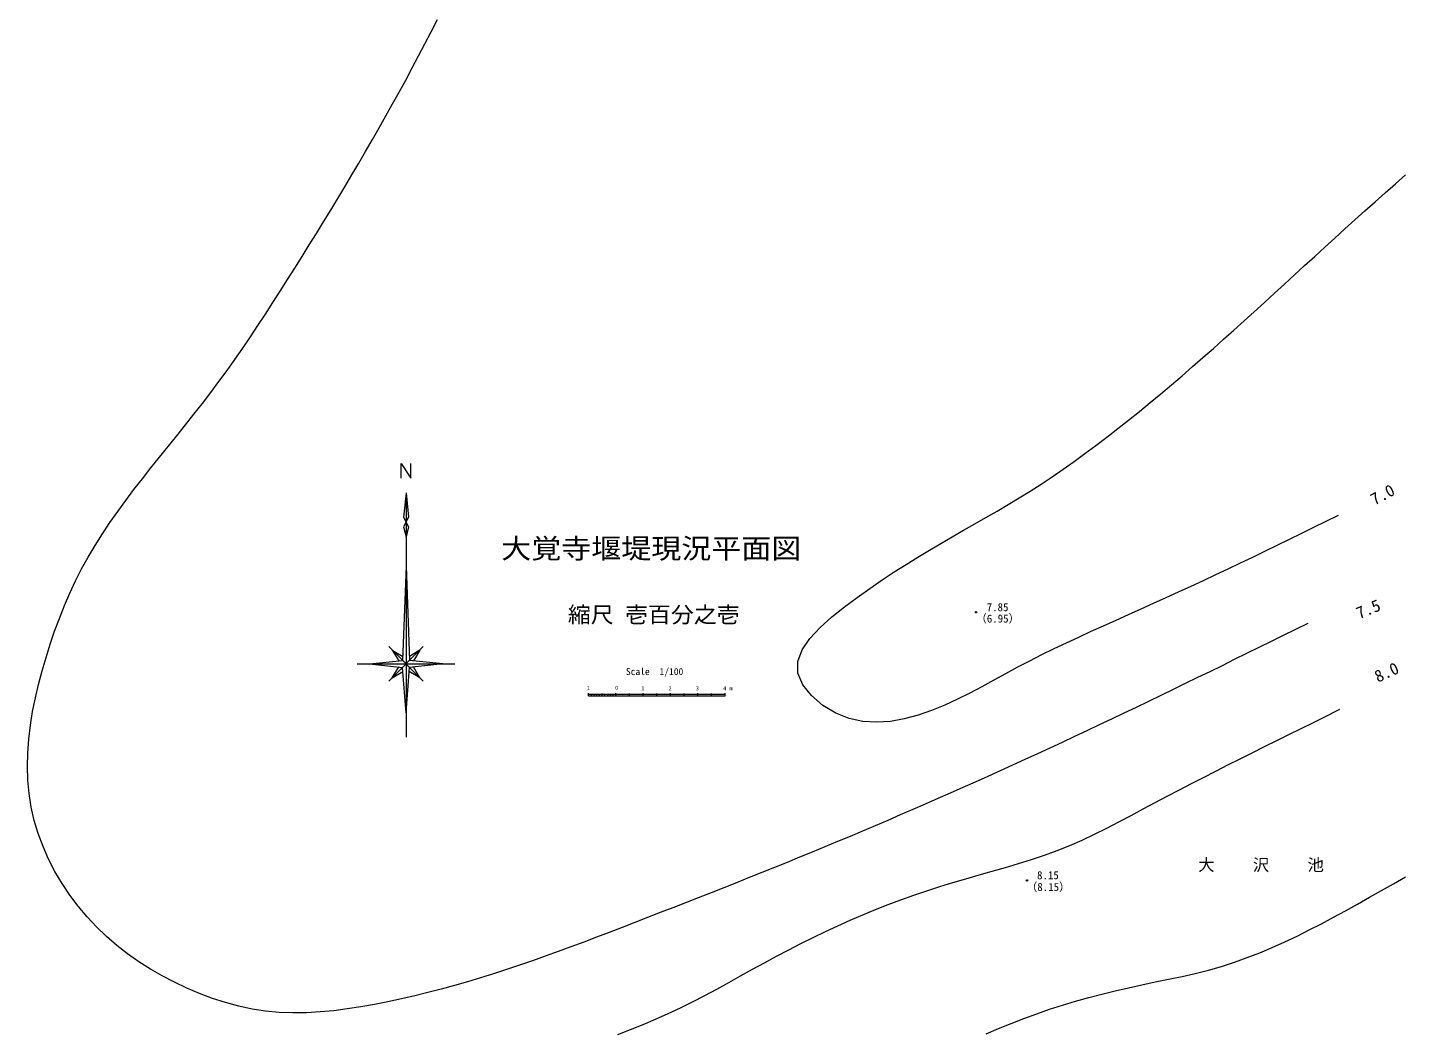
# Model space of a CAD drawing. Units: millimetres, scale not verified. Extents: x -62502 to 84947, y 238 to 108685.
# Drawn here: x -8992 to 41368, y 35366 to 72183 of the extents above; entities that cross this region are included whole.
import ezdxf
from ezdxf.enums import TextEntityAlignment as Align

# ---------------------------------------------------------------- set-up
doc = ezdxf.new("R2010")
doc.units = ezdxf.units.MM
doc.header["$LTSCALE"] = 100
doc.header["$PDMODE"] = 32
doc.header["$PDSIZE"] = 50
doc.layers.add('0-0通り芯', color=4, linetype='Continuous', lineweight=13)
doc.styles.add('ＭＳ ゴシック', font='')
doc.styles.get('ＭＳ ゴシック').set_extended_font_data('MS Gothic')

msp = doc.modelspace()

# ---------------------------------------------------------------- linework, layer by layer
at = {"layer": '0-0通り芯', "color": 3}
for p, q in [((4703.1, 56215.9), (5061.5, 55678.3)), ((4703.1, 55678.3), (4703.1, 56215.9)), ((5061.5, 55678.3), (5061.5, 56215.9)), ((4882.3, 55140.7), (4971.9, 54244.7)), ((4971.9, 54244.7), (4792.7, 53886.3)), ((4792.7, 53886.3), (4882.3, 53527.9)), ((4882.3, 52452.7), (5009, 48995.4)), ((4375.6, 49375.5), (4761, 49144.2)), ((5389.1, 49375.5), (5152.2, 48980.6)), ((3538.3, 48868.7), (4755.6, 48995.4)), ((6226.3, 48868.7), (5009, 48742)), ((4375.6, 48362), (4612.5, 48756.9)), ((4882.3, 47076.7), (4755.6, 48742)), ((5389.1, 48362), (4997.9, 48596.5))]:
    msp.add_line(p, q, dxfattribs=at)
at = {"layer": '0-0通り芯'}
for p, q in [((4882.3, 55140.7), (4792.7, 54244.7)), ((4882.3, 55140.7), (4882.3, 46180.7)), ((4792.7, 54244.7), (4971.9, 53886.3)), ((4971.9, 53886.3), (4882.3, 53527.9)), ((4882.3, 52452.7), (4755.6, 48995.4)), ((4248.7, 49502.4), (5516, 48235.1)), ((5516, 49502.4), (4248.7, 48235.1)), ((4375.6, 49375.5), (4612.5, 48980.6)), ((5389.1, 49375.5), (5003.7, 49144.2)), ((3090.3, 48868.7), (6674.3, 48868.7)), ((3538.3, 48868.7), (4755.6, 48742)), ((6226.3, 48868.7), (5009, 48995.4)), ((4375.6, 48362), (4766.8, 48596.5)), ((4882.3, 47076.7), (5009, 48742)), ((5389.1, 48362), (5152.2, 48756.9)), ((11574.6, 47700.8), (11574.6, 47800.8)), ((11574.6, 47760.8), (16574.6, 47760.8)), ((11574.6, 47700.8), (16574.6, 47700.8)), ((11674.6, 47700.8), (11674.6, 47758.9)), ((11774.6, 47700.8), (11774.6, 47758.9)), ((11874.6, 47700.8), (11874.6, 47760.5)), ((11974.6, 47700.8), (11974.6, 47758.9)), ((12074.6, 47700.8), (12074.6, 47781.5)), ((12174.6, 47700.8), (12174.6, 47757.3)), ((12274.6, 47700.8), (12274.6, 47758.9)), ((12374.6, 47700.8), (12374.6, 47760.5)), ((12474.6, 47700.8), (12474.6, 47762.1)), ((12574.6, 47700.8), (12574.6, 47800.8)), ((13074.6, 47700.8), (13074.6, 47781.5)), ((13574.6, 47700.8), (13574.6, 47800.8)), ((14074.6, 47700.8), (14074.6, 47781.5)), ((14074.6, 47700.8), (14074.6, 47781.5)), ((14074.6, 47700.8), (14074.6, 47781.5)), ((14074.6, 47700.8), (14074.6, 47781.5)), ((14574.6, 47700.8), (14574.6, 47800.8)), ((14574.6, 47700.8), (14574.6, 47800.8)), ((15074.6, 47700.8), (15074.6, 47781.5)), ((15574.6, 47700.8), (15574.6, 47800.8)), ((16074.6, 47700.8), (16074.6, 47781.5)), ((16574.6, 47700.8), (16574.6, 47800.8))]:
    msp.add_line(p, q, dxfattribs=at)
at = {"layer": '0-0通り芯', "color": 3}
for points in [[(37929.8, 50351.7), (37481.5, 50130.3), (37033.2, 49908.9), (36584.8, 49687.6), (36136.4, 49466.5), (35687.9, 49245.6), (35239.2, 49024.9), (34790.3, 48804.6), (34341.3, 48584.7), (33892.1, 48365.2), (33442.6, 48146.2), (32992.8, 47927.7), (32542.8, 47709.8), (32092.4, 47492.6), (31641.7, 47276), (31190.7, 47060.2), (30739.2, 46845.3), (30287.3, 46631.2), (29835, 46417.9), (29382.2, 46205.6), (28929, 45994.2), (28475.4, 45783.7), (28021.3, 45574.1), (27566.8, 45365.5), (27111.9, 45157.8), (26656.5, 44951.2), (26200.7, 44745.5), (25744.4, 44540.8), (25287.7, 44337.2), (24830.5, 44134.5), (24372.9, 43933), (23914.8, 43732.4), (23456.3, 43533), (22997.3, 43334.7), (22537.8, 43137.4), (22078, 42941.3), (21617.6, 42746.3), (21156.8, 42552.4), (20695.5, 42359.7), (20233.8, 42168.1), (19771.6, 41977.6), (19309.1, 41788.1), (18846.1, 41599.5), (18382.7, 41411.9), (17919, 41225.2), (17454.9, 41039.3), (16990.5, 40854.2), (16525.7, 40669.7), (16060.7, 40486), (15595.4, 40302.9), (15129.8, 40120.3), (14663.9, 39938.2), (14197.9, 39756.6), (13731.6, 39575.5), (13265.1, 39394.7), (12798.3, 39214.3), (12331.2, 39034.8), (11863.7, 38856.5), (11395.5, 38679.9), (10926.7, 38505.2), (10457, 38333), (9986.4, 38163.5), (9514.6, 37997.3), (9041.7, 37834.6), (8567.5, 37675.9), (8091.8, 37521.6), (7614.5, 37372), (7135.6, 37227.6), (6654.8, 37088.8), (6172.1, 36955.9), (5687.4, 36829.3), (5200.5, 36709.5), (4711.3, 36596.8), (4219.7, 36491.7), (3725.5, 36394.4), (3228.8, 36306), (2730.2, 36228.7), (2230.3, 36165.4), (1729.8, 36118.6), (1229.3, 36091.2), (729.4, 36085.7), (230.8, 36104.9), (-265.8, 36151.6), (-759.7, 36227.2), (-1249.8, 36330.6), (-1735.2, 36460), (-2214.7, 36613.9), (-2687.4, 36790.6), (-3152.2, 36988.3), (-3607.9, 37205.5), (-4053.7, 37440.3), (-4488.3, 37691.9), (-4910.9, 37960.8), (-5320.4, 38248.2), (-5715.8, 38555.2), (-6096, 38882.7), (-6460.1, 39231.9), (-6806.7, 39602.4), (-7134.1, 39992.6), (-7440.6, 40400.9), (-7724.3, 40825.6), (-7983.6, 41264.9), (-8216.8, 41717.3), (-8422, 42181), (-8597.6, 42654.5), (-8741.8, 43135.9), (-8852.9, 43623.6), (-8930.3, 44116.2), (-8976, 44612.7), (-8992, 45112.1), (-8980.5, 45613.6), (-8943.7, 46116.2), (-8883.8, 46619), (-8802.9, 47121.1), (-8703.2, 47621.6), (-8586.8, 48119.4), (-8455.8, 48613.8), (-8312.6, 49103.7), (-8159.1, 49588.3), (-7996.5, 50066.7), (-7823.9, 50538.5), (-7639.8, 51003.4), (-7443.1, 51460.7), (-7232.4, 51910.1), (-7006.6, 52351.3), (-6766.2, 52784.6), (-6512.4, 53210.6), (-6246.6, 53630.2), (-5970.1, 54043.9), (-5684, 54452.5), (-5389.7, 54856.7), (-5088.4, 55257.3), (-4781.5, 55654.8), (-4470.2, 56050), (-4155.8, 56443.6), (-3839.5, 56836.3), (-3522.6, 57228.9), (-3206.5, 57621.9), (-2892.3, 58016.2), (-2581.4, 58412.4), (-2275, 58811.2), (-1974.3, 59213.2), (-1679.2, 59618.4), (-1389.2, 60026.6), (-1103.9, 60437.5), (-822.7, 60850.9), (-545.2, 61266.4), (-270.8, 61683.9), (0.9, 62103.1), (270.4, 62523.7), (538.1, 62945.5), (804.7, 63368.1), (1070.2, 63791.6), (1334.7, 64215.8), (1598, 64640.9), (1860, 65066.9), (2120.8, 65493.8), (2380, 65921.6), (2637.8, 66350.4), (2893.9, 66780.2), (3148.3, 67211.1), (3400.9, 67643), (3651.6, 68076), (3900.2, 68510.1), (4146.8, 68945.5), (4391.3, 69382), (4633.4, 69819.8), (4873.2, 70258.9), (5110.5, 70699.2), (5345.3, 71140.9), (5577.4, 71584), (5806.8, 72028.5), (6033.3, 72474.4)], [(37929.8, 50351.7), (37481.5, 50130.3), (37033.2, 49908.9), (36584.8, 49687.6), (36136.4, 49466.5), (35687.9, 49245.6), (35239.2, 49024.9), (34790.3, 48804.6), (34341.3, 48584.7), (33892.1, 48365.2), (33442.6, 48146.2), (32992.8, 47927.7), (32542.8, 47709.8), (32092.4, 47492.6), (31641.7, 47276), (31190.7, 47060.2), (30739.2, 46845.3), (30287.3, 46631.2), (29835, 46417.9), (29382.2, 46205.6), (28929, 45994.2), (28475.4, 45783.7), (28021.3, 45574.1), (27566.8, 45365.5), (27111.9, 45157.8), (26656.5, 44951.2), (26200.7, 44745.5), (25744.4, 44540.8), (25287.7, 44337.2), (24830.5, 44134.5), (24372.9, 43933), (23914.8, 43732.5), (23456.3, 43533), (22997.3, 43334.7), (22537.9, 43137.4), (22078, 42941.3), (21617.6, 42746.3), (21156.8, 42552.4), (20695.5, 42359.7), (20233.8, 42168.1), (19771.6, 41977.6), (19309.1, 41788.1), (18846.1, 41599.5), (18382.7, 41411.9), (17919, 41225.2), (17454.9, 41039.3), (16990.5, 40854.2), (16525.8, 40669.7), (16060.7, 40486), (15595.4, 40302.9), (15129.8, 40120.3), (14663.9, 39938.2), (14197.9, 39756.6), (13731.6, 39575.5), (13265.1, 39394.7), (12798.3, 39214.3), (12331.2, 39034.8), (11863.7, 38856.5), (11395.5, 38679.9), (10926.7, 38505.2), (10457, 38333), (9986.4, 38163.5), (9514.6, 37997.3), (9041.7, 37834.6), (8567.5, 37675.9), (8091.8, 37521.6), (7614.5, 37372), (7135.6, 37227.6), (6654.8, 37088.8), (6172.1, 36955.9), (5687.4, 36829.3), (5200.5, 36709.5), (4711.3, 36596.8), (4219.7, 36491.7), (3725.5, 36394.4), (3228.8, 36306), (2730.2, 36228.7), (2230.3, 36165.4), (1729.8, 36118.6), (1229.3, 36091.2), (729.4, 36085.7), (230.8, 36104.9), (-265.8, 36151.6), (-759.6, 36227.2), (-1249.8, 36330.6), (-1735.2, 36460), (-2214.7, 36613.9), (-2687.4, 36790.6), (-3152.2, 36988.3), (-3607.9, 37205.5), (-4053.7, 37440.3), (-4488.3, 37691.9), (-4910.9, 37960.8), (-5320.4, 38248.2), (-5715.8, 38555.2), (-6096, 38882.8), (-6460.1, 39231.9), (-6806.7, 39602.4), (-7134.1, 39992.6), (-7440.6, 40400.9), (-7724.3, 40825.6), (-7983.6, 41264.9), (-8216.8, 41717.3), (-8422, 42181.1), (-8597.6, 42654.5), (-8741.8, 43135.9), (-8852.9, 43623.6), (-8930.3, 44116.2), (-8976, 44612.7), (-8992, 45112.1), (-8980.5, 45613.6), (-8943.7, 46116.2), (-8883.8, 46619), (-8802.9, 47121.1), (-8703.2, 47621.6), (-8586.8, 48119.4), (-8455.8, 48613.8), (-8312.6, 49103.7), (-8159.1, 49588.3), (-7996.5, 50066.7), (-7823.9, 50538.5), (-7639.8, 51003.4), (-7443.1, 51460.7), (-7232.4, 51910.1), (-7006.6, 52351.3), (-6766.1, 52784.6), (-6512.4, 53210.6), (-6246.6, 53630.2), (-5970.1, 54043.9), (-5684, 54452.5), (-5389.7, 54856.7), (-5088.4, 55257.3), (-4781.5, 55654.8), (-4470.2, 56050), (-4155.8, 56443.6), (-3839.5, 56836.3), (-3522.6, 57228.9), (-3206.5, 57621.9), (-2892.3, 58016.2), (-2581.4, 58412.4), (-2275, 58811.2), (-1974.3, 59213.2), (-1679.2, 59618.4), (-1389.2, 60026.6), (-1103.9, 60437.5), (-822.7, 60850.9), (-545.2, 61266.4), (-270.8, 61683.9), (0.9, 62103.1), (270.4, 62523.7), (538.1, 62945.5), (804.7, 63368.1), (1070.2, 63791.6), (1334.7, 64215.8), (1598, 64640.9), (1860, 65066.9), (2120.8, 65493.8), (2380, 65921.6), (2637.8, 66350.4), (2893.9, 66780.2), (3148.3, 67211.1), (3400.9, 67643), (3651.6, 68076), (3900.2, 68510.1), (4146.8, 68945.5), (4391.3, 69382), (4633.4, 69819.8), (4873.2, 70258.9), (5110.5, 70699.2), (5345.3, 71140.9), (5577.4, 71584), (5806.8, 72028.5), (6033.3, 72474.4)], [(39044, 54302), (38595.7, 54082.5), (38147.4, 53863.1), (37698.9, 53643.9), (37250.2, 53425.2), (36801.1, 53206.9), (36351.5, 52989.2), (35901.5, 52772.2), (35450.8, 52556.1), (34999.5, 52340.9), (34547.3, 52126.8), (34094.3, 51914), (33640.3, 51702.5), (33185.3, 51492.4), (32729.2, 51283.9), (32271.8, 51077.1), (31813.4, 50871.7), (31354.5, 50667.1), (30895.7, 50462.6), (30437.4, 50257.5), (29980.2, 50050.9), (29524.8, 49842.4), (29071.5, 49631.1), (28620.9, 49416.3), (28173.7, 49197.4), (27730.2, 48973.7), (27291.1, 48744.3), (26856.4, 48509.2), (26423.2, 48270.8), (25987.4, 48032.8), (25545, 47798.6), (25092, 47571.8), (24624.5, 47356), (24141.8, 47157.5), (23647.2, 46986), (23144.3, 46851.1), (22636.7, 46762.5), (22127.9, 46730.1), (21621.5, 46763.5), (21121, 46872.5), (20630.1, 47067), (20158.7, 47350.8), (19743, 47705.8), (19425.2, 48108.2), (19247.4, 48534.5), (19243.7, 48963.2), (19399, 49386.3), (19680.9, 49800.6), (20056.4, 50202.9), (20493.1, 50590), (20958.3, 50958.7), (21422.9, 51306.5), (21879.8, 51634.1), (22329.4, 51943.4), (22772.3, 52236.5), (23209, 52515.2), (23640.1, 52781.6), (24066, 53037.6), (24487.3, 53285.2), (24904.5, 53526.3), (25318.1, 53763), (25728.7, 53997.1), (26136.8, 54230.6), (26542.9, 54465.5), (26947.5, 54703.8), (27351.1, 54947.4), (27754.3, 55198.2), (28157.5, 55457.9), (28560.6, 55726.3), (28963.4, 56002.7), (29365.7, 56286.8), (29767.4, 56577.9), (30168.3, 56875.5), (30568.1, 57179.1), (30966.8, 57488.2), (31364, 57802.2), (31759.7, 58120.5), (32153.7, 58442.7), (32545.8, 58768.3), (32935.7, 59096.6), (33323.3, 59427.1), (33708.5, 59759.3), (34091.1, 60092.8), (34471.2, 60427.3), (34849.1, 60762.7), (35225, 61098.8), (35599.1, 61435.4), (35971.6, 61772.5), (36342.8, 62109.9), (36712.9, 62447.5), (37082, 62785), (37450.5, 63122.5), (37818.4, 63459.6), (38186.2, 63796.3), (38553.8, 64132.4), (38921.7, 64467.7), (39289.9, 64802.3), (39658.8, 65135.7), (40028.5, 65468.1), (40399.3, 65799.1), (40771.4, 66128.7), (41144.9, 66456.6), (41520.2, 66782.9)], [(39044, 54302), (38595.7, 54082.5), (38147.4, 53863.1), (37698.9, 53643.9), (37250.2, 53425.2), (36801.1, 53206.9), (36351.5, 52989.2), (35901.5, 52772.2), (35450.8, 52556.1), (34999.5, 52340.9), (34547.3, 52126.9), (34094.3, 51914), (33640.3, 51702.5), (33185.3, 51492.4), (32729.2, 51283.9), (32271.8, 51077.1), (31813.4, 50871.7), (31354.5, 50667.1), (30895.7, 50462.6), (30437.4, 50257.5), (29980.2, 50050.9), (29524.8, 49842.4), (29071.5, 49631.1), (28620.9, 49416.3), (28173.7, 49197.4), (27730.2, 48973.7), (27291.1, 48744.3), (26856.4, 48509.2), (26423.2, 48270.8), (25987.4, 48032.8), (25545, 47798.6), (25092, 47571.8), (24624.5, 47356), (24141.8, 47157.5), (23647.2, 46986), (23144.3, 46851.1), (22636.7, 46762.5), (22127.9, 46730.1), (21621.5, 46763.5), (21121, 46872.5), (20630.1, 47067), (20158.7, 47350.8), (19743.1, 47705.8), (19425.2, 48108.2), (19247.4, 48534.5), (19243.7, 48963.2), (19399, 49386.3), (19680.9, 49800.6), (20056.5, 50202.9), (20493.1, 50590), (20958.3, 50958.7), (21422.9, 51306.5), (21879.8, 51634.1), (22329.4, 51943.4), (22772.3, 52236.5), (23209, 52515.2), (23640.1, 52781.6), (24066, 53037.6), (24487.3, 53285.2), (24904.5, 53526.3), (25318.1, 53763), (25728.7, 53997.1), (26136.8, 54230.6), (26542.9, 54465.5), (26947.5, 54703.8), (27351.1, 54947.4), (27754.3, 55198.2), (28157.5, 55457.9), (28560.6, 55726.3), (28963.4, 56002.7), (29365.7, 56286.8), (29767.4, 56577.9), (30168.3, 56875.5), (30568.1, 57179.1), (30966.8, 57488.2), (31364, 57802.2), (31759.7, 58120.5), (32153.7, 58442.7), (32545.8, 58768.3), (32935.7, 59096.6), (33323.3, 59427.1), (33708.5, 59759.3), (34091.1, 60092.8), (34471.2, 60427.3), (34849.1, 60762.7), (35225, 61098.8), (35599.1, 61435.4), (35971.6, 61772.5), (36342.8, 62109.9), (36712.9, 62447.5), (37082, 62785), (37450.5, 63122.5), (37818.4, 63459.6), (38186.2, 63796.3), (38553.8, 64132.4), (38921.7, 64467.7), (39289.9, 64802.3), (39658.8, 65135.7), (40028.5, 65468.1), (40399.3, 65799.1), (40771.4, 66128.7), (41144.9, 66456.6), (41520.2, 66782.9)], [(12642.7, 35293), (13108.6, 35474.2), (13571.5, 35661.8), (14031.1, 35856.8), (14486.6, 36060.2), (14937.8, 36273.2), (15384.7, 36495.2), (15828.3, 36724.5), (16269.3, 36959.6), (16708.6, 37198.6), (17147, 37440), (17585.2, 37682.1), (18024.1, 37923.1), (18464.6, 38161.5), (18907.4, 38395.5), (19352.9, 38624), (19801.3, 38847), (20252.5, 39064), (20706.6, 39274.8), (21163.5, 39479.3), (21623.2, 39677.3), (22085.8, 39868.4), (22551.3, 40052.5), (23019.6, 40229.4), (23490.7, 40398.8), (23964.7, 40560.5), (24441.6, 40714.2), (24921.2, 40860.3), (25402.8, 41000.7), (25885.3, 41137.8), (26367.9, 41274.2), (26849.6, 41412.3), (27329.4, 41554.6), (27806.5, 41703.5), (28279.9, 41861.5), (28748.6, 42031), (29211.7, 42214.6), (29668.5, 42414), (30119.8, 42627.4), (30566.9, 42851.4), (31011, 43082.9), (31453.5, 43318.3), (31895.6, 43554.6), (32338.3, 43789.4), (32781.7, 44022.5), (33225.6, 44253.9), (33670.1, 44483.9), (34115.2, 44712.5), (34560.7, 44939.8), (35006.6, 45166), (35453, 45391.2), (35899.7, 45615.4), (36346.6, 45838.8), (36793.9, 46061.5), (37241.4, 46283.7), (37689, 46505.4), (38136.8, 46726.7), (38584.7, 46947.7), (39032.6, 47168.7), (39111.1, 47207.4)], [(26142.7, 35312.7), (26602.1, 35508.8), (27063.8, 35698.1), (27528.5, 35879.7), (27996.3, 36052.5), (28467.8, 36215.5), (28942.9, 36368.3), (29421.4, 36511.8), (29902.8, 36646.7), (30386.8, 36773.6), (30873.1, 36893.3), (31361.3, 37006.5), (31851.1, 37114), (32342.1, 37216.5), (32833.3, 37317.1), (33323.3, 37420), (33810.6, 37530.1), (34293.7, 37651.8), (34771.3, 37789), (35243.6, 37942), (35710.7, 38109.5), (36173.3, 38290.3), (36631.7, 38483.2), (37086.3, 38687.1), (37537.6, 38900.8), (37985.9, 39123), (38431.7, 39352.5), (38875.5, 39588.2), (39317.5, 39828.9), (39758.3, 40073.4), (40198.3, 40320.5), (40637.9, 40569), (41077.4, 40817.6), (41517.4, 41065.3)]]:
    msp.add_lwpolyline(points, dxfattribs=at)
at = {"layer": '0-0通り芯', "color": 7}
for p in [(25774.2, 50763.2), (27638.1, 40938.5)]:
    msp.add_point(p, dxfattribs=at)

# ---------------------------------------------------------------- texts
at = {"layer": '0-0通り芯', "color": 2, "style": 'ＭＳ ゴシック'}
for s, rotation, p in [('7.0', 28.301, (40442, 54550.4)), ('7.5', 22.416, (39867.7, 50383)), ('8.0', 24.677, (40558.3, 48058.4))]:
    msp.add_text(s, height=439.9, rotation=rotation, dxfattribs=at).set_placement(p, align=Align.BOTTOM_LEFT)
at = {"layer": '0-0通り芯', "style": 'ＭＳ ゴシック'}
for s, height, width, p in [('大覚寺堰堤現況平面図', 733.1, 1.1, (8371.5, 52512)), ('縮尺 壱百分之壱', 586.5, 1.05, (10812.4, 50202.6))]:
    msp.add_text(s, height=height, dxfattribs=dict(at, width=width)).set_placement(p, align=Align.BOTTOM_LEFT)
at = {"layer": '0-0通り芯', "color": 2, "style": 'ＭＳ ゴシック'}
for s, p in [('7.85', (26164.8, 50711.7)), ('（6.95）', (25768.5, 50295.6)), ('（8.15）', (27618.6, 40462.6)), ('8.15', (28009.3, 40893.4))]:
    msp.add_text(s, height=293.3, dxfattribs=at).set_placement(p, align=Align.BOTTOM_LEFT)
at = {"layer": '0-0通り芯', "color": 3, "style": 'ＭＳ ゴシック'}
msp.add_text('Scale\u30001/100', height=256.6, dxfattribs=at).set_placement((12941, 48383.4), align=Align.BOTTOM_LEFT)
at = {"layer": '0-0通り芯', "color": 7, "style": 'ＭＳ ゴシック'}
for s, p in [('1', (11509, 47871)), ('0', (12542.9, 47879.7)), ('1', (13503.3, 47858.1)), ('2', (14503.6, 47851.7)), ('3', (15504, 47858.1)), ('4 m', (16503.3, 47858.1))]:
    msp.add_text(s, height=146.6, dxfattribs=at).set_placement(p, align=Align.BOTTOM_LEFT)
at = {"layer": '0-0通り芯', "color": 3, "insert": (33915, 41237.5), "char_height": 439.9, "attachment_point": 7, "style": 'ＭＳ ゴシック'}
msp.add_mtext('\\T1.67;大\u3000沢\u3000池', dxfattribs=at)

doc.saveas('drawing.dxf')
